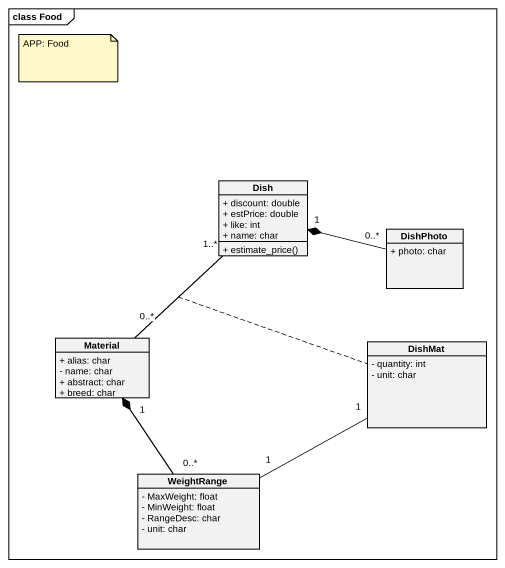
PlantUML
@startuml
mainframe class Food
hide circle
hide empty members
skinparam classAttributeIconSize 0
class Dish {
  + discount: double
  + estPrice: double
  + like: int
  + name: char
  + estimate_price()
}
class DishPhoto {
  + photo: char
}
class Material {
  + alias: char
  - name: char
  + abstract: char
  + breed: char
}
class DishMat {
  - quantity: int
  - unit: char
}
class WeightRange {
  - MaxWeight: float
  - MinWeight: float
  - RangeDesc: char
  - unit: char
}
Dish "1..*" -- "0..*" Material
(Dish, Material) .. DishMat
DishPhoto "0..*" -left-* "1" Dish
WeightRange "0..*" -up-* "1" Material
WeightRange "1" -right- "1" DishMat
note as N1
  APP: Food
end note
@enduml
